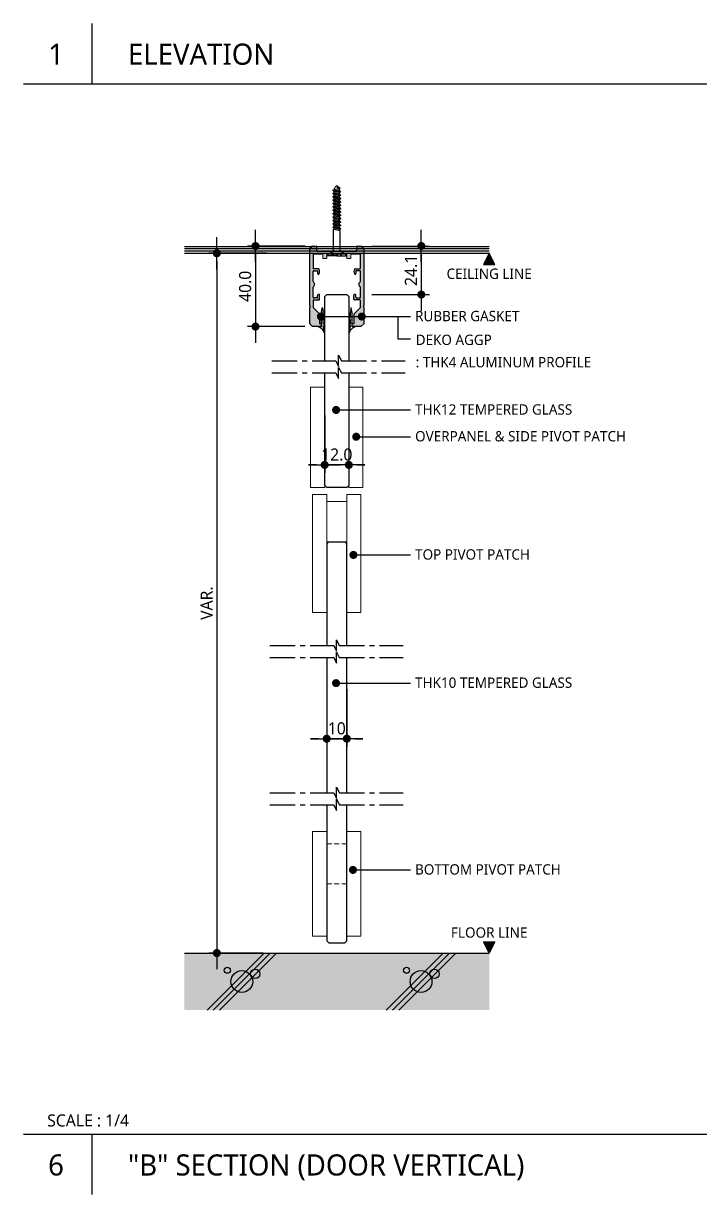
# Model space of a CAD drawing. Extents: x -3428 to 96951, y -19235 to 531574.
# Drawn here: x -3428 to -3092, y -19235 to -18653 of the extents above; entities that cross this region are included whole.
import ezdxf
from ezdxf.enums import TextEntityAlignment as Align

# ---------------------------------------------------------------- set-up
doc = ezdxf.new("R2010")
doc.units = 0
doc.header["$MEASUREMENT"] = 0
doc.header["$PDMODE"] = 3
doc.header["$PDSIZE"] = -1
doc.linetypes.add('CENTER', pattern=[2, 1.25, -0.25, 0.25, -0.25])
doc.linetypes.add('DASHED', pattern=[0.75, 0.5, -0.25])
doc.layers.get('0').update_dxf_attribs({"linetype": 'CONTINUOUS'})
doc.layers.get('Defpoints').update_dxf_attribs({"color": 137, "linetype": 'CONTINUOUS'})
for name, color, linetype in [('0-KSC-CEN', 1, 'CENTER'), ('0-KSC-LEADER', 7, 'CONTINUOUS'), ('01TEX', 3, 'CONTINUOUS'), ('3', 3, 'CONTINUOUS'), ('A-CONC', 2, 'CONTINUOUS'), ('A-DIM', 7, 'CONTINUOUS'), ('A-MKXM', 6, 'CONTINUOUS'), ('A-MKXM-TXT', 7, 'CONTINUOUS'), ('A-PATT', 252, 'CONTINUOUS'), ('A-SECT-PCN4', 4, 'CONTINUOUS'), ('A-SECT-PCN5', 5, 'CONTINUOUS'), ('A-SECT-PCN9', 9, 'CONTINUOUS'), ('A-TEXT(재료명)', 3, 'CONTINUOUS'), ('A99-A-D', 4, 'CONTINUOUS'), ('EXA', 7, 'CONTINUOUS'), ('screw', 5, 'CONTINUOUS')]:
    doc.layers.add(name, color=color, linetype=linetype)
doc.layers.add('patis08', color=7, linetype='CONTINUOUS', lineweight=15)
doc.styles.add('GAUN', font='malgun.ttf')
doc.styles.add('KSC-돋움', font='malgun.ttf')
doc.styles.add('돋음', font='malgun.ttf')
doc.styles.add('맑은고딕', font='malgun.ttf')
doc.dimstyles.new('f', dxfattribs={"dimscale": 100, "dimtxt": 3, "dimasz": 1, "dimexe": 2, "dimexo": 5, "dimgap": 1, "dimtad": 1, "dimdec": 1, "dimdsep": 46, "dimtxsty": '돋음', "dimblk": 'DOT', "dimcen": 5, "dimclrd": 7, "dimclre": 7, "dimclrt": 3, "dimadec": 0, "dimazin": 0, "dimtfac": 1, "dimtdec": 1, "dimtix": 1, "dimtmove": 2, "dimatfit": 1, "dimldrblk": 'DOT', "dimfxl": 1, "dimarcsym": 0})
doc.dimstyles.new('GAUN-4', dxfattribs={"dimscale": 4, "dimtxt": 1.5, "dimasz": 1, "dimexe": 1, "dimexo": 1, "dimgap": 0.5, "dimtad": 1, "dimdec": 1, "dimzin": 1, "dimdsep": 46, "dimlunit": 6, "dimtxsty": '맑은고딕', "dimblk": 'CJDOT', "dimcen": 0.09, "dimdle": 1, "dimclrd": 256, "dimclre": 256, "dimclrt": 3, "dimadec": 0, "dimazin": 0, "dimtfac": 1, "dimtdec": 1, "dimtix": 1, "dimtmove": 2, "dimatfit": 3, "dimfxl": 1, "dimtolj": 1, "dimtzin": 1, "dimarcsym": 0})

# ---------------------------------------------------------------- blocks, each defined once
blk = doc.blocks.new('gulvprofil')
at = {"layer": 'A-PATT'}
blk.add_hatch(color=256, dxfattribs=at).paths.add_polyline_path([(11.75, 10.05, -0.414214), (11.45, 9.75), (9.8, 9.75, -0.414214), (9.5, 10.05), (9.5, 11.19, 0.414214), (9.18, 11.5, 0.226097), (8.94, 11.38, 0.172007), (8.5, 10.12, 0.172838), (8.95, 8.86, 0.22525), (9.18, 8.75), (11.5, 8.75, -0.414214), (11.8, 8.45), (11.8, 1.8, -0.414214), (11.6, 1.6), (7.2, 1.6, -0.414214), (7, 1.8), (7, 3.4, 0.414214), (6.8, 3.6), (5.2, 3.6, 0.414214), (5, 3.4), (5, 1.8, -0.414214), (4.8, 1.6), (0.3, 1.6), (0, 1.3), (-0.3, 1.6), (-4.8, 1.6, -0.414214), (-5, 1.8), (-5, 3.4, 0.414214), (-5.2, 3.6), (-6.8, 3.6, 0.414214), (-7, 3.4), (-7, 1.8, -0.414214), (-7.2, 1.6), (-11.6, 1.6, -0.414214), (-11.8, 1.8), (-11.8, 8.45, -0.414214), (-11.5, 8.75), (-9.19, 8.75, 0.22525), (-8.95, 8.86, 0.172838), (-8.5, 10.12, 0.172007), (-8.95, 11.38, 0.226097), (-9.19, 11.5, 0.414214), (-9.5, 11.19), (-9.5, 10.05, -0.414214), (-9.8, 9.75), (-11.45, 9.75, -0.414214), (-11.75, 10.05), (-11.75, 15.04, -0.241531), (-11.63, 15.28, 0.241531), (-11, 16.5, 0.241531), (-11.63, 17.72, -0.241531), (-11.75, 17.96), (-11.75, 22.95, -0.414214), (-11.45, 23.25), (-9.8, 23.25, -0.414214), (-9.5, 22.95), (-9.5, 22, 0.414214), (-9, 21.5, 0.414214), (-8.5, 22), (-8.5, 23.95, 0.414214), (-8.8, 24.25), (-11.5, 24.25, -0.414214), (-11.8, 24.55), (-11.8, 28), (-8.6, 31.2), (-8.6, 35.8, -0.414214), (-8.4, 36), (-7.8, 36, 0.414214), (-7.6, 36.2), (-7.6, 37.3, 0.414214), (-7.8, 37.5), (-12, 37.5), (-13.4, 36.1), (-13.4, 27.8), (-13.1, 27.5), (-13.4, 27.2), (-13.4, -1.32, 0.365977), (-13.24, -1.51, -0.319198), (-12.42, -2.33, 0.365977), (-12.22, -2.5), (-10.2, -2.5, 0.414214), (-10, -2.3), (-10, -0.2, -0.414214), (-9.8, 0), (0, 0), (9.8, 0, -0.414214), (10, -0.2), (10, -2.3, 0.414214), (10.2, -2.5), (12.21, -2.5, 0.365977), (12.41, -2.33, -0.319198), (13.23, -1.51, 0.365977), (13.4, -1.32), (13.4, 27.2), (13.1, 27.5), (13.4, 27.8), (13.4, 36.1), (12, 37.5), (7.8, 37.5, 0.414214), (7.6, 37.3), (7.6, 36.2, 0.414214), (7.8, 36), (8.4, 36, -0.414214), (8.6, 35.8), (8.6, 31.2), (11.8, 28), (11.8, 24.55, -0.414214), (11.5, 24.25), (8.8, 24.25, 0.414214), (8.5, 23.95), (8.5, 22, 0.414214), (9, 21.5, 0.414214), (9.5, 22), (9.5, 22.95, -0.414214), (9.8, 23.25), (11.45, 23.25, -0.414214), (11.75, 22.95), (11.75, 17.96, -0.241531), (11.62, 17.72, 0.241531), (11, 16.5, 0.241531), (11.62, 15.28, -0.241531), (11.75, 15.04)])
at = {"layer": 'A99-A-D', "linetype": 'Continuous'}
for p, q in [((-12, 37.5), (-13.4, 36.1)), ((-13.4, 27.8), (-13.4, 36.1)), ((-12, 37.5), (-7.8, 37.5)), ((-8.6, 35.8), (-8.6, 31.2)), ((-7.8, 36), (-8.4, 36)), ((-7.6, 37.3), (-7.6, 36.2)), ((7.6, 36.2), (7.6, 37.3)), ((7.8, 37.5), (12, 37.5)), ((8.4, 36), (7.8, 36)), ((8.6, 31.2), (8.6, 35.8)), ((13.4, 36.1), (12, 37.5)), ((13.4, 36.1), (13.4, 27.8)), ((11.8, 28), (8.6, 31.2)), ((-13.4, 27.8), (-13.1, 27.5)), ((-13.1, 27.5), (-13.4, 27.2)), ((-13.4, -1.32), (-13.4, 27.2)), ((-11.8, 28), (-11.8, 24.55)), ((-11.5, 24.25), (-8.8, 24.25)), ((-8.5, 23.95), (-8.5, 22)), ((8.5, 23.95), (8.5, 22)), ((11.5, 24.25), (8.8, 24.25)), ((11.8, 24.55), (11.8, 28)), ((13.4, 27.8), (13.1, 27.5)), ((13.1, 27.5), (13.4, 27.2)), ((13.4, 27.2), (13.4, -1.32)), ((-11.75, 22.95), (-11.75, 17.96)), ((-9.8, 23.25), (-11.45, 23.25)), ((-9.5, 22.95), (-9.5, 22)), ((-9, 21.5), (-9, 21.5)), ((9, 21.5), (9, 21.5)), ((9.5, 22.95), (9.5, 22)), ((9.8, 23.25), (11.45, 23.25)), ((11.75, 22.95), (11.75, 17.96)), ((-11.75, 15.04), (-11.75, 10.05)), ((11.75, 15.04), (11.75, 10.05)), ((-11.8, 8.45), (-11.8, 1.8)), ((-9.19, 8.75), (-11.5, 8.75)), ((-11.45, 9.75), (-9.8, 9.75)), ((-9.5, 10.05), (-9.5, 11.19)), ((9.18, 8.75), (11.5, 8.75)), ((9.5, 10.05), (9.5, 11.19)), ((11.45, 9.75), (9.8, 9.75)), ((11.8, 1.8), (11.8, 8.45)), ((0, 0), (-9.8, 0)), ((0, 1.3), (-0.3, 1.6)), ((0.3, 1.6), (0, 1.3)), ((9.8, 0), (0, 0)), ((-10.2, -2.5), (-12.22, -2.5)), ((-10, -0.2), (-10, -2.3)), ((10, -2.3), (10, -0.2)), ((12.21, -2.5), (10.2, -2.5))]:
    blk.add_line(p, q, dxfattribs=at)
at = {"layer": 'A99-A-D'}
blk.add_line((-8.6, 31.2), (-11.8, 28), dxfattribs=at)
at = {"layer": 'A99-A-D', "lineweight": 18}
for p, q in [((-11.6, 1.6), (-7.2, 1.6)), ((-7, 1.8), (-7, 3.4)), ((-6.8, 3.6), (-5.2, 3.6)), ((-5, 3.4), (-5, 1.8)), ((-4.8, 1.6), (-0.3, 1.6)), ((4.8, 1.6), (0.3, 1.6)), ((5, 3.4), (5, 1.8)), ((6.8, 3.6), (5.2, 3.6)), ((7, 1.8), (7, 3.4)), ((11.6, 1.6), (7.2, 1.6))]:
    blk.add_line(p, q, dxfattribs=at)
at = {"layer": 'A99-A-D', "linetype": 'Continuous'}
for centre, radius, start, end in [((-8.4, 35.8), 0.2, 90, 180), ((-7.8, 37.3), 0.2, 0, 90), ((-7.8, 36.2), 0.2, 270, 0), ((7.8, 37.3), 0.2, 90, 180), ((7.8, 36.2), 0.2, 180, 270), ((8.4, 35.8), 0.2, 0, 90), ((-11.5, 24.55), 0.3, 180, 270), ((-8.8, 23.95), 0.3, 0, 90), ((8.8, 23.95), 0.3, 90, 180), ((11.5, 24.55), 0.3, 270, 0), ((-11.45, 22.95), 0.3, 90, 180), ((-11.45, 17.96), 0.3, 180, 234.31467), ((-12.5, 16.5), 1.5, 0, 54.31467), ((-9.8, 22.95), 0.3, 0, 90), ((-9, 22), 0.5, 180, 270), ((-9, 22), 0.5, 270, 0), ((9, 22), 0.5, 180, 270), ((9, 22), 0.5, 270, 0), ((9.8, 22.95), 0.3, 90, 180), ((12.5, 16.5), 1.5, 125.68533, 180), ((11.45, 22.95), 0.3, 0, 90), ((11.45, 17.96), 0.3, 305.68533, 0), ((-11.45, 15.04), 0.3, 125.68533, 180), ((-12.5, 16.5), 1.5, 305.68533, 0), ((12.5, 16.5), 1.5, 180, 234.31467), ((11.45, 15.04), 0.3, 0, 54.31467), ((-11.5, 8.45), 0.3, 90, 180), ((-11.45, 10.05), 0.3, 180, 270), ((-9.8, 10.05), 0.3, 270, 0), ((-9.19, 11.19), 0.311, 90, 180), ((-9.19, 11.19), 0.311, 39.03912, 90), ((-9.19, 9.05), 0.3, 270, 320.77607), ((-10.5, 10.12), 2, 0, 39.03912), ((-10.5, 10.12), 2, 320.77607, 0), ((10.5, 10.12), 2, 140.96088, 180), ((10.5, 10.12), 2, 180, 219.22393), ((9.18, 11.19), 0.311, 90, 140.96088), ((9.18, 9.05), 0.3, 219.22393, 270), ((9.18, 11.19), 0.311, 0, 90), ((9.8, 10.05), 0.3, 180, 270), ((11.45, 10.05), 0.3, 270, 0), ((11.5, 8.45), 0.3, 0, 90), ((-11.6, 1.8), 0.2, 180, 270), ((11.6, 1.8), 0.2, 270, 0), ((-13.2, -1.32), 0.2, 180, 260.40593), ((-13.4, -2.5), 1, 9.59407, 80.40593), ((-12.22, -2.3), 0.2, 189.59407, 270), ((-10.2, -2.3), 0.2, 270, 0), ((-9.8, -0.2), 0.2, 90, 180), ((9.8, -0.2), 0.2, 0, 90), ((10.2, -2.3), 0.2, 180, 270), ((12.21, -2.3), 0.2, 270, 350.40593), ((13.4, -2.5), 1, 99.59407, 170.40593), ((13.2, -1.32), 0.2, 279.59407, 0)]:
    blk.add_arc(centre, radius, start, end, dxfattribs=at)
at = {"layer": 'A99-A-D', "lineweight": 18}
for centre, start, end in [((-7.2, 1.8), 270, 0), ((-6.8, 3.4), 90, 180), ((-5.2, 3.4), 0, 90), ((-4.8, 1.8), 180, 270), ((4.8, 1.8), 270, 0), ((5.2, 3.4), 90, 180), ((6.8, 3.4), 0, 90), ((7.2, 1.8), 180, 270)]:
    blk.add_arc(centre, 0.2, start, end, dxfattribs=at)
blk = doc.blocks.new('A$C127E7CEE')
at = {"layer": 'A-SECT-PCN9'}
for p, q in [((1.27, 10.07), (1.65, 12.45)), ((1.82, 12.45), (2.06, 10.07)), ((15.92, 12.45), (15.68, 10.07)), ((16.47, 10.07), (16.09, 12.45)), ((1.27, 2.94), (1.27, 10.07)), ((2.06, 8.07), (2.06, 10.07)), ((2.06, 8.07), (2.86, 6.82)), ((2.06, 4.84), (2.06, 6.56)), ((2.16, 6.66), (2.77, 6.66)), ((15.68, 8.07), (14.89, 6.82)), ((15.58, 6.66), (14.97, 6.66)), ((15.68, 8.07), (15.68, 10.07)), ((15.68, 4.84), (15.68, 6.56)), ((16.47, 2.94), (16.47, 10.07)), ((2.06, 4.84), (2.86, 3.59)), ((2.17, 3.44), (2.77, 3.44)), ((15.68, 4.84), (14.89, 3.59)), ((15.57, 3.44), (14.97, 3.44))]:
    blk.add_line(p, q, dxfattribs=at)
for centre, radius, start, end in [((1.74, 12.39), 0.1, 32.37237, 147.62763), ((16.01, 12.39), 0.1, 32.37237, 147.62763), ((2.16, 6.56), 0.1, 90, 180), ((2.77, 6.76), 0.1, 270, 32.37237), ((14.97, 6.76), 0.1, 147.62763, 270), ((15.58, 6.56), 0.1, 0, 90), ((0.2, 2.92), 0.212, 116.19887, 243.80113), ((0.31, 0.48), 2.64, 68.55687, 94.40533), ((-1, -0.9), 3.8, 14.66718, 73.039), ((2.17, 3.34), 0.1, 90, 183.76203), ((10.13, 4.12), 8.1, 185.59601, 202.15446), ((1.08, 0.16), 1.79, 357.45842, 30.26438), ((2.77, 0.1), 0.106, 201.67968, 350.30927), ((2.77, 3.54), 0.1, 270, 32.37237), ((14.97, 3.54), 0.1, 147.62763, 270), ((16.66, 0.16), 1.79, 149.73562, 182.54158), ((14.98, 0.1), 0.106, 189.69073, 338.32032), ((18.75, -0.9), 3.8, 106.961, 165.33282), ((7.61, 4.12), 8.1, 337.84554, 354.40399), ((15.57, 3.34), 0.1, 356.23797, 90), ((17.44, 0.48), 2.64, 85.59467, 111.44313), ((17.55, 2.92), 0.212, 296.19887, 63.80113)]:
    blk.add_arc(centre, radius, start, end, dxfattribs=at)
blk = doc.blocks.new('CJDOT')
blk.add_line((-2, 0), (2, 0))
at = {"const_width": 0.5}
blk.add_lwpolyline([(-0.25, 0, 1), (0.25, 0, 1)], format="xyb", close=True, dxfattribs=at)
blk = doc.blocks.new('*D65')
at = {"layer": 'A-DIM', "lineweight": -2, "transparency": 16777216}
for p, q in [((-3254.52, -18763.61), (-3225.86, -18763.61)), ((-3229.86, -18767.61), (-3229.86, -18783.71)), ((-3254.41, -18787.71), (-3225.86, -18787.71))]:
    blk.add_line(p, q, dxfattribs=at)
at = {"layer": 'Defpoints', "color": 0, "transparency": 16777216}
for p in [(-3258.52, -18763.61), (-3258.41, -18787.71), (-3229.86, -18787.71)]:
    blk.add_point(p, dxfattribs=at)
at = {"layer": 'A-DIM', "lineweight": -2, "transparency": 16777216, "xscale": 4, "yscale": 4, "zscale": 4}
for p, rotation in [((-3229.86, -18763.61), 90), ((-3229.86, -18787.71), 270)]:
    blk.add_blockref('CJDOT', p, dxfattribs=dict(at, rotation=rotation))
at = {"layer": 'A-DIM', "color": 3, "transparency": 16777216, "insert": (-3234.97, -18775.66), "char_height": 6, "attachment_point": 5, "rotation": 90, "style": '맑은고딕'}
blk.add_mtext('\\A1;24.1', dxfattribs=at)
blk = doc.blocks.new('*D66')
at = {"layer": 'A-DIM', "lineweight": -2, "transparency": 16777216}
for p, q in [((-3287.58, -18763.61), (-3316.25, -18763.61)), ((-3312.25, -18767.61), (-3312.25, -18799.61)), ((-3287.78, -18803.61), (-3316.25, -18803.61))]:
    blk.add_line(p, q, dxfattribs=at)
at = {"layer": 'Defpoints', "color": 0, "transparency": 16777216}
for p in [(-3283.58, -18763.61), (-3312.25, -18803.61), (-3283.78, -18803.61)]:
    blk.add_point(p, dxfattribs=at)
at = {"layer": 'A-DIM', "lineweight": -2, "transparency": 16777216, "xscale": 4, "yscale": 4, "zscale": 4}
for p, rotation in [((-3312.25, -18763.61), 90), ((-3312.25, -18803.61), 270)]:
    blk.add_blockref('CJDOT', p, dxfattribs=dict(at, rotation=rotation))
at = {"layer": 'A-DIM', "color": 3, "transparency": 16777216, "insert": (-3317.35, -18783.61), "char_height": 6, "attachment_point": 5, "rotation": 90, "style": '맑은고딕'}
blk.add_mtext('\\A1;40.0', dxfattribs=at)
blk = doc.blocks.new('*D67')
at = {"layer": 'A-DIM', "lineweight": -2, "transparency": 16777216}
for p, q in [((-3277.86, -18847.77), (-3277.86, -18876.36)), ((-3265.86, -18847.71), (-3265.86, -18876.36)), ((-3281.86, -18872.36), (-3285.86, -18872.36)), ((-3265.86, -18872.36), (-3277.86, -18872.36)), ((-3261.86, -18872.36), (-3257.86, -18872.36))]:
    blk.add_line(p, q, dxfattribs=at)
at = {"layer": 'Defpoints', "color": 0, "transparency": 16777216}
for p in [(-3277.86, -18843.77), (-3265.86, -18843.71), (-3277.86, -18872.36)]:
    blk.add_point(p, dxfattribs=at)
at = {"layer": 'A-DIM', "lineweight": -2, "transparency": 16777216, "xscale": 4, "yscale": 4, "zscale": 4}
blk.add_blockref('CJDOT', (-3277.86, -18872.36), dxfattribs=at)
at = {"layer": 'A-DIM', "lineweight": -2, "transparency": 16777216, "xscale": 4, "yscale": 4, "zscale": 4, "rotation": 180}
blk.add_blockref('CJDOT', (-3265.86, -18872.36), dxfattribs=at)
at = {"layer": 'A-DIM', "color": 3, "transparency": 16777216, "insert": (-3271.86, -18867.24), "char_height": 6, "attachment_point": 5, "style": '맑은고딕'}
blk.add_mtext('\\A1;12.0', dxfattribs=at)
blk = doc.blocks.new('*D68')
at = {"layer": 'A-DIM', "lineweight": -2, "transparency": 16777216}
for p, q in [((-3276.86, -18983.83), (-3276.86, -19012.42)), ((-3266.86, -18983.78), (-3266.86, -19012.42)), ((-3280.86, -19008.42), (-3284.86, -19008.42)), ((-3266.86, -19008.42), (-3276.86, -19008.42)), ((-3262.86, -19008.42), (-3258.86, -19008.42))]:
    blk.add_line(p, q, dxfattribs=at)
at = {"layer": 'Defpoints', "color": 0, "transparency": 16777216}
for p in [(-3276.86, -18979.83), (-3266.86, -18979.78), (-3276.86, -19008.42)]:
    blk.add_point(p, dxfattribs=at)
at = {"layer": 'A-DIM', "lineweight": -2, "transparency": 16777216, "xscale": 4, "yscale": 4, "zscale": 4}
blk.add_blockref('CJDOT', (-3276.86, -19008.42), dxfattribs=at)
at = {"layer": 'A-DIM', "lineweight": -2, "transparency": 16777216, "xscale": 4, "yscale": 4, "zscale": 4, "rotation": 180}
blk.add_blockref('CJDOT', (-3266.86, -19008.42), dxfattribs=at)
at = {"layer": 'A-DIM', "color": 3, "transparency": 16777216, "insert": (-3271.86, -19003.3), "char_height": 6, "attachment_point": 5, "style": '맑은고딕'}
blk.add_mtext('\\A1;10', dxfattribs=at)
blk = doc.blocks.new('*D69')
at = {"layer": 'A-DIM', "lineweight": -2, "transparency": 16777216}
for p, q in [((-3306.78, -18767.18), (-3335.45, -18767.18)), ((-3331.45, -18771.18), (-3331.45, -19110.94)), ((-3308.46, -19114.94), (-3335.45, -19114.94))]:
    blk.add_line(p, q, dxfattribs=at)
at = {"layer": 'Defpoints', "color": 0, "transparency": 16777216}
for p in [(-3302.78, -18767.18), (-3331.45, -19114.94), (-3304.46, -19114.94)]:
    blk.add_point(p, dxfattribs=at)
at = {"layer": 'A-DIM', "lineweight": -2, "transparency": 16777216, "xscale": 4, "yscale": 4, "zscale": 4}
for p, rotation in [((-3331.45, -18767.18), 90), ((-3331.45, -19114.94), 270)]:
    blk.add_blockref('CJDOT', p, dxfattribs=dict(at, rotation=rotation))
at = {"layer": 'A-DIM', "color": 3, "transparency": 16777216, "insert": (-3336.49, -18941.06), "char_height": 6, "attachment_point": 5, "rotation": 90, "style": '맑은고딕'}
blk.add_mtext('\\A1;VAR.', dxfattribs=at)
blk = doc.blocks.new('Screw 4X40')
at = {"layer": 'screw'}
for p, q in [((598.3, 112.02), (593.69, 112.02)), ((593.69, 112.02), (593.69, 111.44)), ((593.69, 111.44), (596.42, 109.59)), ((595.94, 112.02), (595.94, 111.44)), ((595.94, 111.44), (597.99, 110.86)), ((597.99, 112.02), (597.99, 110.86)), ((597.99, 110.86), (598.6, 110.86)), ((598.3, 112.02), (602.9, 112.02)), ((598.6, 112.02), (598.6, 110.86)), ((600.65, 111.44), (598.6, 110.86)), ((602.9, 111.44), (600.17, 109.59)), ((600.65, 112.02), (600.65, 111.44)), ((602.9, 112.02), (602.9, 111.44)), ((600.17, 109.59), (596.42, 109.59)), ((596.63, 109.59), (596.63, 98.83)), ((599.96, 109.59), (599.96, 99.52)), ((599.96, 99.52), (596.63, 98.83)), ((599.96, 99.52), (599.75, 98.84)), ((600.3, 98.58), (596.3, 97.65)), ((596.3, 97.65), (596.92, 98.26)), ((596.3, 97.65), (596.92, 97.23)), ((600.3, 96.92), (596.3, 95.98)), ((596.3, 95.98), (596.92, 96.63)), ((596.3, 95.98), (596.92, 95.56)), ((600.3, 95.25), (596.3, 94.31)), ((596.3, 94.31), (596.92, 94.96)), ((596.3, 94.31), (596.92, 93.89)), ((600.3, 93.58), (596.3, 92.65)), ((596.3, 92.65), (596.92, 93.3)), ((596.63, 98.83), (596.92, 98.26)), ((599.74, 98.85), (596.92, 98.26)), ((599.67, 97.8), (596.92, 97.23)), ((596.92, 97.23), (596.92, 96.63)), ((599.67, 97.2), (596.92, 96.63)), ((599.67, 96.13), (596.92, 95.56)), ((596.92, 95.56), (596.92, 94.96)), ((599.67, 95.54), (596.92, 94.96)), ((599.67, 94.47), (596.92, 93.89)), ((596.92, 93.89), (596.92, 93.3)), ((599.67, 93.87), (596.92, 93.3)), ((600.3, 98.58), (599.67, 97.8)), ((599.67, 97.8), (599.67, 97.2)), ((600.3, 96.92), (599.67, 97.2)), ((600.3, 96.92), (599.67, 96.13)), ((599.67, 96.13), (599.67, 95.54)), ((600.3, 95.25), (599.67, 95.54)), ((600.3, 95.25), (599.67, 94.47)), ((599.67, 94.47), (599.67, 93.87)), ((600.3, 93.58), (599.67, 93.87)), ((600.3, 93.58), (599.67, 92.8)), ((600.3, 98.58), (599.74, 98.85)), ((596.3, 92.65), (596.92, 92.23)), ((600.3, 91.92), (596.3, 90.98)), ((596.3, 90.98), (596.92, 91.63)), ((596.3, 90.98), (596.92, 90.56)), ((600.3, 90.25), (596.3, 89.31)), ((596.3, 89.31), (596.92, 89.96)), ((596.3, 89.31), (596.92, 88.89)), ((600.3, 88.58), (596.3, 87.65)), ((596.3, 87.65), (596.92, 88.3)), ((596.3, 87.65), (596.92, 87.23)), ((599.67, 92.8), (596.92, 92.23)), ((596.92, 92.23), (596.92, 91.63)), ((599.67, 92.2), (596.92, 91.63)), ((599.67, 91.13), (596.92, 90.56)), ((596.92, 90.56), (596.92, 89.96)), ((599.67, 90.54), (596.92, 89.96)), ((599.67, 89.47), (596.92, 88.89)), ((596.92, 88.89), (596.92, 88.3)), ((599.67, 88.87), (596.92, 88.3)), ((599.67, 87.8), (596.92, 87.23)), ((599.67, 92.8), (599.67, 92.2)), ((600.3, 91.92), (599.67, 92.2)), ((600.3, 91.92), (599.67, 91.13)), ((599.67, 91.13), (599.67, 90.54)), ((600.3, 90.25), (599.67, 90.54)), ((600.3, 90.25), (599.67, 89.47)), ((599.67, 89.47), (599.67, 88.87)), ((600.3, 88.58), (599.67, 88.87)), ((600.3, 88.58), (599.67, 87.8)), ((599.67, 87.8), (599.67, 87.2)), ((600.3, 86.92), (596.3, 85.98)), ((596.3, 85.98), (596.92, 86.63)), ((596.3, 85.98), (596.92, 85.56)), ((600.3, 85.25), (596.3, 84.31)), ((596.3, 84.31), (596.92, 84.96)), ((596.3, 84.31), (596.92, 83.89)), ((600.3, 83.58), (596.3, 82.65)), ((596.3, 82.65), (596.92, 83.3)), ((596.3, 82.65), (596.92, 82.23)), ((600.3, 81.92), (596.3, 80.98)), ((596.3, 80.98), (596.92, 81.63)), ((596.92, 87.23), (596.92, 86.63)), ((599.67, 87.2), (596.92, 86.63)), ((599.67, 86.13), (596.92, 85.56)), ((596.92, 85.56), (596.92, 84.96)), ((599.67, 85.54), (596.92, 84.96)), ((599.67, 84.47), (596.92, 83.89)), ((596.92, 83.89), (596.92, 83.3)), ((599.67, 83.87), (596.92, 83.3)), ((599.67, 82.8), (596.92, 82.23)), ((596.92, 82.23), (596.92, 81.63)), ((599.67, 82.2), (596.92, 81.63)), ((600.3, 86.92), (599.67, 87.2)), ((600.3, 86.92), (599.67, 86.13)), ((599.67, 86.13), (599.67, 85.54)), ((600.3, 85.25), (599.67, 85.54)), ((600.3, 85.25), (599.67, 84.47)), ((599.67, 84.47), (599.67, 83.87)), ((600.3, 83.58), (599.67, 83.87)), ((600.3, 83.58), (599.67, 82.8)), ((599.67, 82.8), (599.67, 82.2)), ((600.3, 81.92), (599.67, 82.2)), ((600.3, 81.92), (599.67, 81.13)), ((596.3, 80.98), (596.92, 80.56)), ((600.3, 80.25), (596.35, 79.32)), ((596.35, 79.32), (596.92, 79.96)), ((596.35, 79.32), (597.09, 78.93)), ((599.67, 81.13), (596.92, 80.56)), ((596.92, 80.56), (596.92, 79.96)), ((599.67, 80.54), (596.92, 79.96)), ((599.63, 79.46), (597.09, 78.93)), ((599.48, 78.83), (598.3, 78.11)), ((600.05, 78.53), (598.3, 78.11)), ((598.86, 77.63), (598.3, 78.11)), ((600.05, 78.53), (598.86, 77.63)), ((600.05, 78.53), (599.48, 78.83)), ((600.3, 80.25), (599.63, 79.46)), ((599.67, 81.13), (599.67, 80.54)), ((600.3, 80.25), (599.67, 80.54))]:
    blk.add_line(p, q, dxfattribs=at)
at = {"layer": 'screw', "color": 254}
blk.add_line((598.3, 77.02), (598.3, 77.02), dxfattribs=at)
at = {"layer": 'screw'}
for centre, start, end in [((600.99, 80.07), 196.28727, 204.61709), ((600.99, 80.07), 204.61709, 228.5401), ((595.6, 80.07), 311.4599, 323.19998), ((595.6, 80.07), 342.26632, 351.35045)]:
    blk.add_arc(centre, 4.07, start, end, dxfattribs=at)
blk = doc.blocks.new('_Dot')
at = {"color": 0, "linetype": 'ByBlock', "lineweight": -2}
blk.add_line((-0.5, 0), (-1, 0), dxfattribs=at)
at = {"color": 0, "linetype": 'ByBlock', "const_width": 0.5}
blk.add_lwpolyline([(-0.25, 0, 1), (0.25, 0, 1)], format="xyb", close=True, dxfattribs=at)

msp = doc.modelspace()

# ---------------------------------------------------------------- hatches: boundary and pattern name
at = {"layer": 'A-MKXM'}
for points in [[(-3198.94, -18772.78), (-3193.34, -18772.78), (-3196.14, -18767.18)], [(-3198.94, -19109.34), (-3193.34, -19109.34), (-3196.14, -19114.94)]]:
    msp.add_hatch(color=256, dxfattribs=at).paths.add_polyline_path(points)
at = {"layer": 'A-PATT'}
for points in [[(-3283.66, -18794.11), (-3283.66, -18767.91, -0.414214), (-3283.46, -18767.71), (-3260.26, -18767.71, -0.414214), (-3260.06, -18767.91), (-3260.06, -18794.11), (-3263.2, -18797.25, 0.198912), (-3263.26, -18797.39), (-3263.26, -18801.91, -0.414214), (-3263.46, -18802.11), (-3264.06, -18802.11, 0.414214), (-3264.26, -18802.31), (-3264.26, -18803.41, 0.414214), (-3264.06, -18803.61), (-3259.94, -18803.61, 0.198912), (-3259.8, -18803.55), (-3258.52, -18802.26, 0.198912), (-3258.46, -18802.12), (-3258.46, -18764.79, 0.365977), (-3258.63, -18764.59, -0.319198), (-3259.45, -18763.77, 0.365977), (-3259.64, -18763.61), (-3261.66, -18763.61, 0.414214), (-3261.86, -18763.81), (-3261.86, -18765.91, -0.414214), (-3262.06, -18766.11), (-3281.66, -18766.11, -0.414214), (-3281.86, -18765.91), (-3281.86, -18763.81, 0.414214), (-3282.06, -18763.61), (-3284.08, -18763.61, 0.365977), (-3284.27, -18763.77, -0.319198), (-3285.09, -18764.59, 0.365977), (-3285.26, -18764.79), (-3285.26, -18802.12, 0.198912), (-3285.2, -18802.26), (-3283.92, -18803.55, 0.198912), (-3283.78, -18803.61), (-3279.66, -18803.61, 0.414214), (-3279.46, -18803.41), (-3279.46, -18802.31, 0.414214), (-3279.66, -18802.11), (-3280.26, -18802.11, -0.414214), (-3280.46, -18801.91), (-3280.46, -18797.39, 0.198912), (-3280.52, -18797.25)], [(-3347.57, -19114.94), (-3196.14, -19114.94), (-3196.14, -19143.25), (-3347.57, -19143.25)]]:
    msp.add_hatch(color=256, dxfattribs=at).paths.add_polyline_path(points)

# ---------------------------------------------------------------- linework, layer by layer
at = {"layer": '0-KSC-CEN', "ltscale": 10}
for points in [[(-3304.1, -18820.68), (-3272.36, -18820.68), (-3270.97, -18823.46), (-3270.97, -18817.9), (-3269.58, -18820.68), (-3237.85, -18820.68)], [(-3304.1, -18826.68), (-3272.36, -18826.68), (-3270.97, -18829.46), (-3270.97, -18823.9), (-3269.58, -18826.68), (-3237.85, -18826.68)], [(-3305.1, -18962.14), (-3273.36, -18962.14), (-3271.97, -18964.92), (-3271.97, -18959.36), (-3270.59, -18962.14), (-3238.85, -18962.14)], [(-3305.1, -18968.14), (-3273.36, -18968.14), (-3271.97, -18970.92), (-3271.97, -18965.36), (-3270.59, -18968.14), (-3238.85, -18968.14)], [(-3305.1, -19035.29), (-3273.36, -19035.29), (-3271.97, -19038.06), (-3271.97, -19032.51), (-3270.58, -19035.29), (-3238.85, -19035.29)], [(-3305.1, -19041.29), (-3273.36, -19041.29), (-3271.97, -19044.06), (-3271.97, -19038.51), (-3270.58, -19041.29), (-3238.85, -19041.29)]]:
    msp.add_lwpolyline(points, dxfattribs=at)
at = {"layer": '3', "color": 4}
for p, q in [((-3393.54, -18652.96), (-3393.54, -18682.96)), ((-3427.54, -19204.96), (-2053.54, -19204.96)), ((-3393.54, -19204.96), (-3393.54, -19234.96))]:
    msp.add_line(p, q, dxfattribs=at)
at = {"layer": '3'}
msp.add_line((-3427.54, -18682.96), (-2053.54, -18682.96), dxfattribs=at)
at = {"layer": 'A-CONC'}
msp.add_lwpolyline([(-3347.57, -19114.94), (-3196.14, -19114.94)], dxfattribs=at)
at = {"layer": 'A-MKXM'}
for points in [[(-3198.94, -18772.78), (-3193.34, -18772.78), (-3196.14, -18767.18), (-3198.94, -18772.78)], [(-3198.94, -19109.34), (-3193.34, -19109.34), (-3196.14, -19114.94), (-3198.94, -19109.34)]]:
    msp.add_lwpolyline(points, dxfattribs=at)
at = {"layer": 'A-PATT', "color": 5}
for p, q in [((-3308, -19114.94), (-3336.32, -19143.25)), ((-3304.88, -19114.94), (-3333.19, -19143.25)), ((-3301.76, -19114.94), (-3330.07, -19143.25)), ((-3218.97, -19114.94), (-3247.28, -19143.25)), ((-3215.85, -19114.94), (-3244.16, -19143.25)), ((-3212.72, -19114.94), (-3241.04, -19143.25))]:
    msp.add_line(p, q, dxfattribs=at)
for centre, radius in [((-3326.24, -19123.51), 1.5), ((-3319.04, -19129.1), 5.41), ((-3312.38, -19125.27), 2.36), ((-3237.21, -19123.51), 1.5), ((-3230, -19129.1), 5.41), ((-3223.34, -19125.27), 2.36)]:
    msp.add_circle(centre, radius, dxfattribs=at)
at = {"layer": 'A-SECT-PCN4'}
for points in [[(-3347.57, -18763.75), (-3196.14, -18763.75)], [(-3347.57, -18764.89), (-3196.14, -18764.89)], [(-3347.57, -18766.04), (-3196.14, -18766.04)], [(-3347.57, -18767.18), (-3196.14, -18767.18)]]:
    msp.add_lwpolyline(points, dxfattribs=at)
at = {"layer": 'A-SECT-PCN5'}
for p, q in [((-3276.86, -18911.57), (-3275.86, -18910.57)), ((-3275.86, -18910.57), (-3267.86, -18910.57)), ((-3267.86, -18910.57), (-3266.86, -18911.57))]:
    msp.add_line(p, q, dxfattribs=at)
for points in [[(-3277.86, -18820.64), (-3277.86, -18788.71), (-3276.86, -18787.71), (-3266.86, -18787.71), (-3265.86, -18788.71), (-3265.86, -18820.68)], [(-3265.86, -18826.64), (-3265.86, -18882.65), (-3266.86, -18883.65), (-3276.86, -18883.65), (-3277.86, -18882.65), (-3277.86, -18826.64)], [(-3276.86, -18911.57), (-3276.86, -18962.14)], [(-3266.86, -18962.14), (-3266.86, -18911.57)], [(-3276.86, -18968.14), (-3276.86, -19035.29)], [(-3266.86, -19035.29), (-3266.86, -18968.14)], [(-3276.86, -19041.29), (-3276.86, -19108.94), (-3275.86, -19109.94), (-3267.86, -19109.94), (-3266.86, -19108.94), (-3266.86, -19041.29)]]:
    msp.add_lwpolyline(points, dxfattribs=at)
at = {"layer": 'EXA', "color": 3, "linetype": 'DASHED', "lineweight": 0, "ltscale": 5}
for p, q in [((-3276.86, -19060.61), (-3266.86, -19060.61)), ((-3276.86, -19080.61), (-3266.86, -19080.61))]:
    msp.add_line(p, q, dxfattribs=at)
at = {"layer": 'EXA', "color": 3, "lineweight": 0}
for points in [[(-3283.86, -19054.61), (-3283.86, -19106.61), (-3276.86, -19106.61), (-3276.86, -19054.61)], [(-3259.86, -19054.61), (-3259.86, -19106.61), (-3266.86, -19106.61), (-3266.86, -19054.61)]]:
    msp.add_lwpolyline(points, close=True, dxfattribs=at)
at = {"layer": 'patis08', "color": 3}
for p, q in [((-3277.86, -18883.65), (-3284.86, -18883.65)), ((-3258.86, -18883.65), (-3265.86, -18883.65)), ((-3276.86, -18887.02), (-3283.86, -18887.02)), ((-3276.86, -18890.57), (-3266.86, -18890.57)), ((-3259.86, -18887.02), (-3266.86, -18887.02)), ((-3276.86, -18910.57), (-3266.86, -18910.57))]:
    msp.add_line(p, q, dxfattribs=at)
for points in [[(-3284.86, -18883.65), (-3284.86, -18833.65), (-3277.86, -18833.65), (-3277.86, -18883.65)], [(-3258.86, -18883.65), (-3258.86, -18833.65), (-3265.86, -18833.65), (-3265.86, -18883.65)], [(-3276.86, -18887.02), (-3276.86, -18945.65), (-3283.86, -18945.65), (-3283.86, -18887.02)], [(-3266.86, -18887.02), (-3266.86, -18945.65), (-3259.86, -18945.65), (-3259.86, -18887.02)]]:
    msp.add_lwpolyline(points, dxfattribs=at)

# ---------------------------------------------------------------- block references
at = {"layer": 'A-SECT-PCN4', "rotation": 180}
msp.add_blockref('gulvprofil', (-3271.86, -18766.11), dxfattribs=at)
at = {"layer": 'A-SECT-PCN9'}
msp.add_blockref('A$C127E7CEE', (-3280.73, -18806.72), dxfattribs=at)
at = {"layer": 'screw', "xscale": -1, "rotation": 180}
msp.add_blockref('Screw 4X40', (-3870.15, -18656.52), dxfattribs=at)

# ---------------------------------------------------------------- texts
at = {"layer": '01TEX', "style": 'GAUN'}
for s, p in [('1', (-3415.26, -18673.5)), ('ELEVATION', (-3375.59, -18673.5)), ('6', (-3415.26, -19225.5)), ('"B" SECTION (DOOR VERTICAL) ', (-3375.59, -19225.5))]:
    msp.add_text(s, height=10.5, dxfattribs=at).set_placement(p)
at = {"layer": 'A-MKXM-TXT', "style": 'KSC-돋움'}
for s, height, p in [('CEILING LINE', 5.1429, (-3196.14, -18777.35)), ('FLOOR LINE', 5.143, (-3196.14, -19104.74))]:
    msp.add_text(s, height=height, dxfattribs=at).set_placement(p, align=Align.MIDDLE_CENTER)
at = {"layer": 'A-TEXT(재료명)', "style": 'KSC-돋움'}
for s, height, p in [('RUBBER GASKET', 5.1429, (-3232.95, -18800.95)), ('DEKO AGGP ', 5.143, (-3232.64, -18812.77)), (': THK4 ALUMINUM PROFILE', 5.1429, (-3232.64, -18823.87)), ('THK12 TEMPERED GLASS', 5.1429, (-3232.95, -18847.38)), ('OVERPANEL & SIDE PIVOT PATCH', 5.1429, (-3232.95, -18860.68)), ('TOP PIVOT PATCH', 5.1429, (-3232.95, -18919.43)), ('THK10 TEMPERED GLASS', 5.1429, (-3232.95, -18983.14)), ('BOTTOM PIVOT PATCH', 5.1429, (-3232.95, -19075.95)), ('SCALE : 1/4', 6, (-3415.74, -19201.13))]:
    msp.add_text(s, height=height, dxfattribs=at).set_placement(p)

# ---------------------------------------------------------------- dimensions: what is measured, and where the dimension line sits
at = {"layer": 'A-DIM'}
for base, p1, p2, picture, middle in [((-3312.25, -18803.61), (-3283.58, -18763.61), (-3283.78, -18803.61), '*D66', (-3317.35, -18783.61)), ((-3229.86, -18787.71), (-3258.52, -18763.61), (-3258.41, -18787.71), '*D65', (-3234.97, -18775.66))]:
    dim = msp.add_linear_dim(base=base, p1=p1, p2=p2, angle=90, dimstyle='GAUN-4', dxfattribs=at)
    dim.commit()
    dim.dimension.update_dxf_attribs({"geometry": picture, "text_midpoint": middle})
dim = msp.add_linear_dim(base=(-3331.45, -19114.94), p1=(-3302.78, -18767.18), p2=(-3304.46, -19114.94), angle=90, text='VAR.', dimstyle='GAUN-4', dxfattribs=at)
dim.commit()
dim.dimension.update_dxf_attribs({"geometry": '*D69', "text_midpoint": (-3336.49, -18941.06)})
dim = msp.add_linear_dim(base=(-3277.86, -18872.36), p1=(-3265.86, -18843.71), p2=(-3277.86, -18843.77), dimstyle='GAUN-4', dxfattribs=at)
dim.commit()
dim.dimension.update_dxf_attribs({"geometry": '*D67', "text_midpoint": (-3271.86, -18867.24)})
dim = msp.add_linear_dim(base=(-3276.86, -19008.42), p1=(-3266.86, -18979.78), p2=(-3276.86, -18979.83), text='10', dimstyle='GAUN-4', dxfattribs=at)
dim.commit()
dim.dimension.update_dxf_attribs({"geometry": '*D68', "text_midpoint": (-3271.86, -19003.3)})

# ---------------------------------------------------------------- leaders
at = {"layer": '0-KSC-LEADER'}
for points in [[(-3279.74, -18798.63), (-3239.41, -18798.63), (-3235.29, -18798.63)], [(-3259.45, -18798.63), (-3241.54, -18798.63), (-3241.54, -18809.73), (-3235.29, -18809.73)], [(-3272.19, -18845.05), (-3239.41, -18845.05), (-3235.29, -18845.05)], [(-3262.19, -18858.36), (-3239.41, -18858.36), (-3235.29, -18858.36)], [(-3263.58, -18917.1), (-3239.41, -18917.1), (-3235.29, -18917.1)], [(-3272.21, -18980.81), (-3239.41, -18980.81), (-3235.29, -18980.81)], [(-3263.82, -19073.62), (-3239.41, -19073.62), (-3235.29, -19073.62)]]:
    msp.add_leader(points, dimstyle='f', override={"dimscale": 4, "dimdle": 2, "dimclrd": 221}, dxfattribs=at)

doc.saveas('drawing.dxf')
